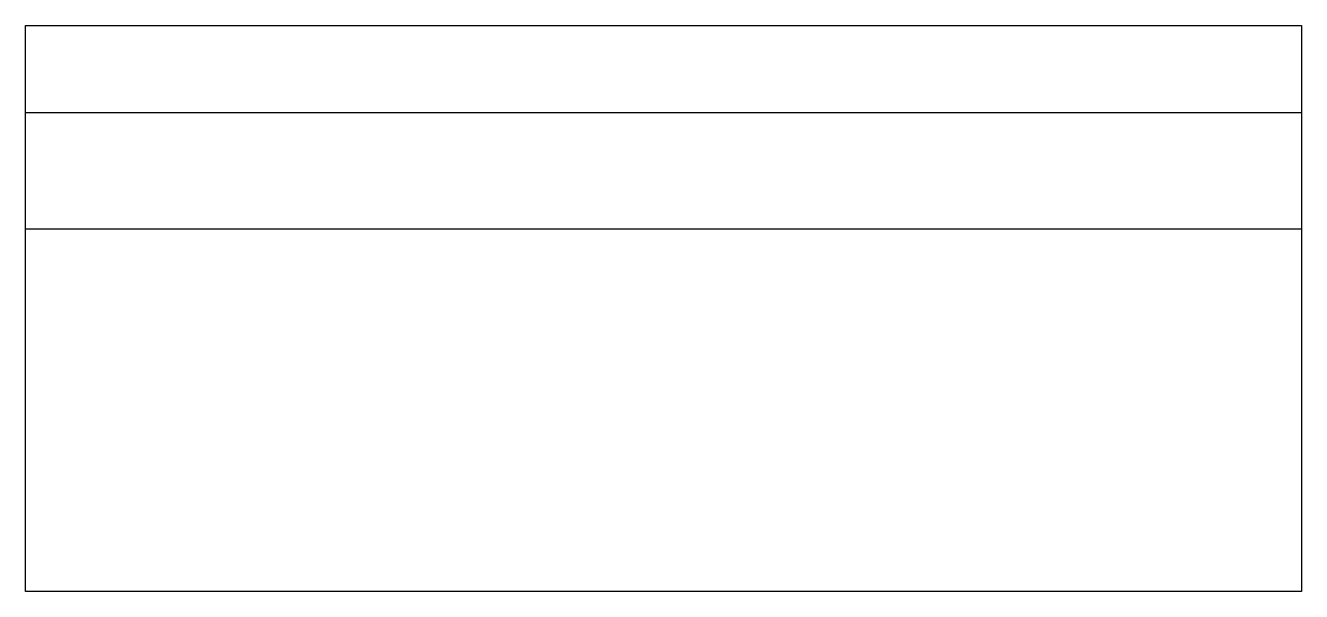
# Model space of a CAD drawing. Header units: millimetres. Extents: x -880 to 880, y -390 to 390.
import ezdxf

# ---------------------------------------------------------------- set-up
doc = ezdxf.new("R2010")
doc.units = ezdxf.units.MM
doc.header["$LTSCALE"] = 0.001

msp = doc.modelspace()

# ---------------------------------------------------------------- linework, layer by layer
for p, q in [((-880, 270), (880, 270)), ((-880, 110), (880, 110))]:
    msp.add_line(p, q)
msp.add_lwpolyline([(-880, 390), (880, 390), (880, -390), (-880, -390)], close=True)

doc.saveas('drawing.dxf')
